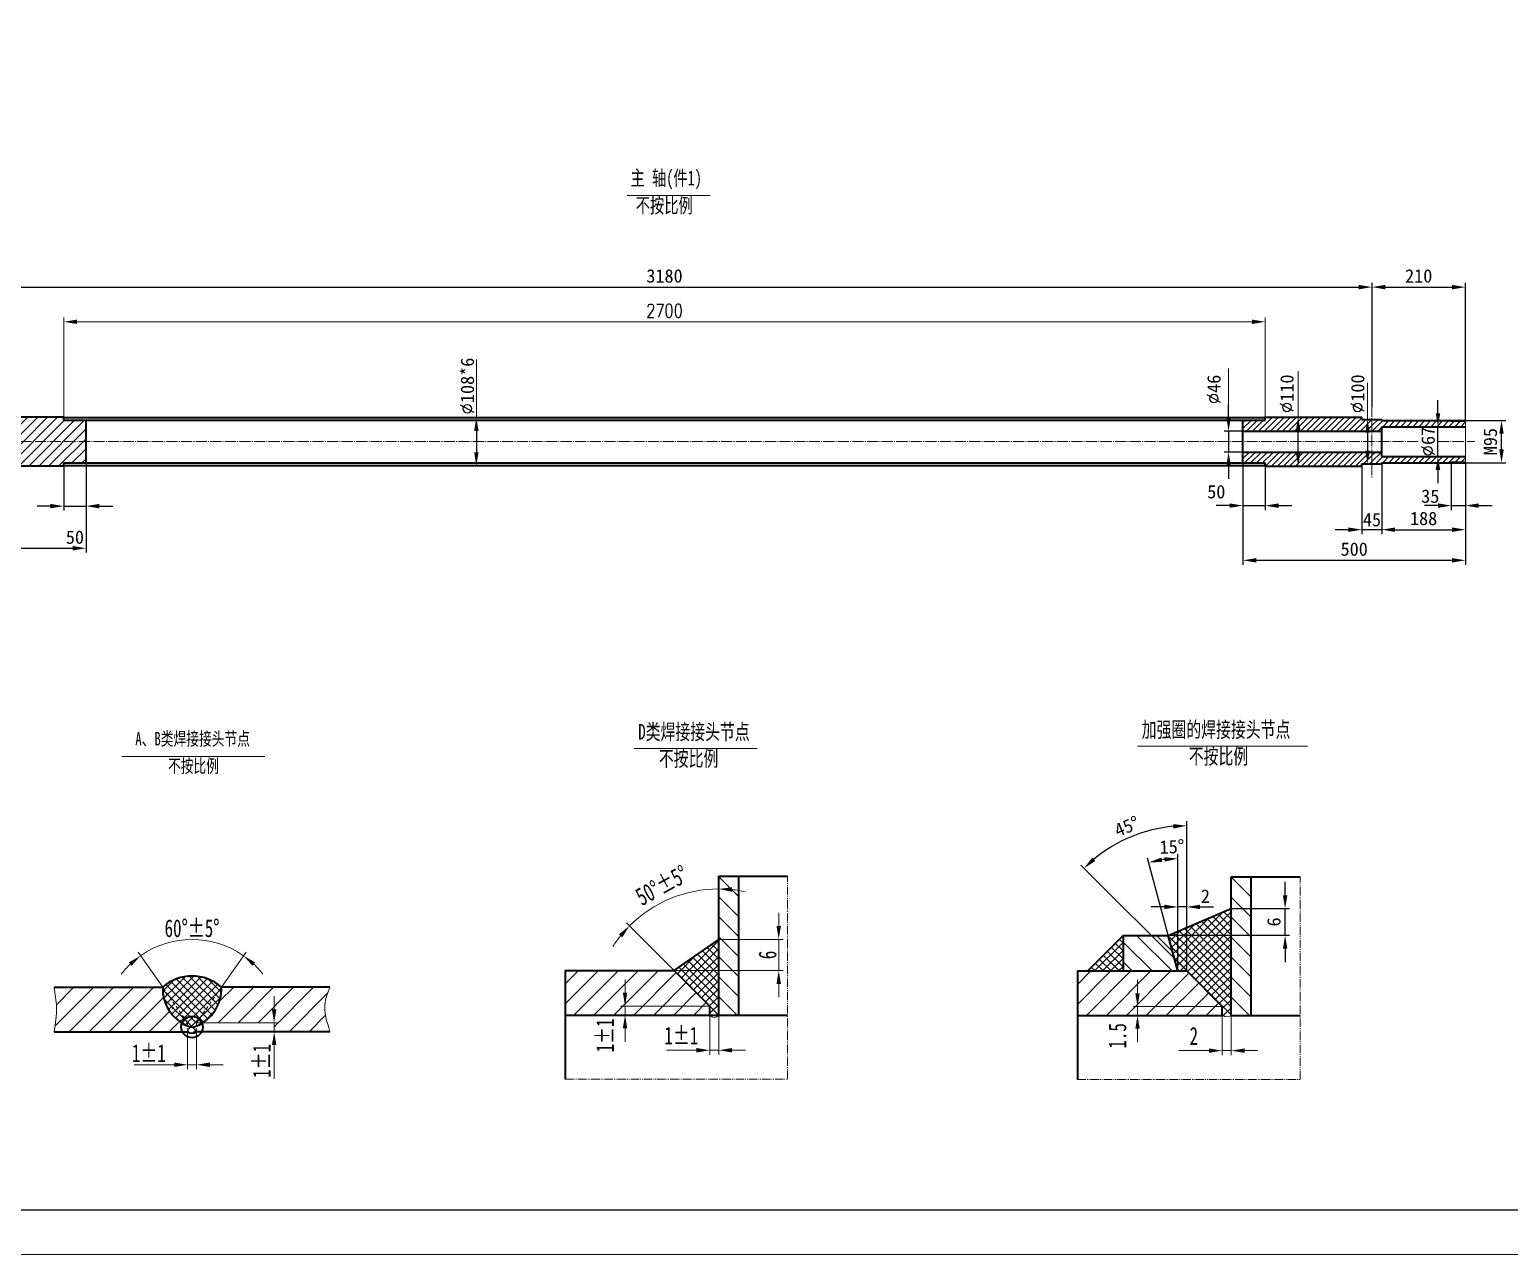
# Model space of a CAD drawing. Extents: x -29228 to 3578, y -1551 to 5346.
# Drawn here: x -27282 to -23956, y -594 to 2158 of the extents above; entities that cross this region are included whole.
import ezdxf

# ---------------------------------------------------------------- set-up
doc = ezdxf.new("R2010")
doc.units = 0
doc.header["$LTSCALE"] = 10
doc.header["$PDMODE"] = 1
for name, pattern in [('JXX-L', [2.95, 1.9, -0.25, 0.15, -0.25, 0.15, -0.25]), ('XX-L', [1.25, 0.75, -0.5]), ('ZXX-L', [3.28, 2.5, -0.3, 0.18, -0.3])]:
    doc.linetypes.add(name, pattern=pattern)
doc.layers.get('Defpoints').update_dxf_attribs({"linetype": 'CONTINUOUS'})
doc.layers.add('5剖面线层', color=2, linetype='CONTINUOUS')
for name, color, linetype, lineweight in [('A 粗实线', 1, 'CONTINUOUS', 40), ('B 细实线', 7, 'CONTINUOUS', 18), ('C 文 字', 2, 'CONTINUOUS', 20), ('E 长中心线', 3, 'ZXX-L', 18), ('G 长虚线', 6, 'XX-L', 20), ('I 长双点线', 3, 'JXX-L', 18), ('J 标注尺寸', 2, 'CONTINUOUS', 18)]:
    doc.layers.add(name, color=color, linetype=linetype, lineweight=lineweight)
doc.styles.get("Standard").update_dxf_attribs({"font": 'SIMFANG.TTF'})
doc.styles.add('style2', font='SIMFANG.TTF', dxfattribs={"width": 0.7})
doc.styles.add('TH_GBDIM', font='romans.shx', dxfattribs={"width": 0.8, "bigfont": 'gbcbig.shx'})
doc.styles.add('标题中文', font='SIMFANG.TTF', dxfattribs={"width": 0.7})
doc.dimstyles.new('通用标注4.0', dxfattribs={"dimscale": 10, "dimtxt": 3, "dimasz": 3, "dimexe": 1, "dimexo": 0, "dimgap": 1, "dimtad": 1, "dimdec": 0, "dimzin": 0, "dimdsep": 46, "dimtxsty": 'Standard', "dimcen": 0, "dimadec": 0, "dimazin": 0, "dimtfac": 0.375, "dimtdec": 0, "dimtmove": 2, "dimatfit": 3, "dimfxl": 0, "dimtzin": 0, "dimarcsym": 0})
pattern_1 = [(45, (389.445, -1974.408), (-6.735192, 6.735192), [])]

# ---------------------------------------------------------------- blocks, each defined once
blk = doc.blocks.new('*D85')
at = {"layer": 'Defpoints', "color": 0}
for p in [(-24765.7, 358.1), (-24681.2, 140.5), (-24681.2, 42.9), (-24681.2, 42.9), (-24601.2, -37.1)]:
    blk.add_point(p, dxfattribs=at)
at = {"layer": 'J 标注尺寸', "color": 0, "lineweight": -2}
for p, q in [((-24681.2, 140.5), (-24681.2, 379.2)), ((-24681.2, 42.9), (-24919, 280.7))]:
    blk.add_line(p, q, dxfattribs=at)
blk.add_arc((-24681.2, 42.9), 326.3, 95.2691, 129.7309, dxfattribs=at)
at = {"layer": 'J 标注尺寸', "color": 0}
for points in [[(-24711.4, 372.8), (-24711, 362.8), (-24681.2, 369.2)], [(-24886.4, 290.1), (-24893.2, 297.5), (-24912, 273.6)]]:
    blk.add_solid(points, dxfattribs=at)
at = {"layer": 'J 标注尺寸', "color": 0, "insert": (-24815.7, 367.5), "char_height": 30, "attachment_point": 5, "rotation": 22.5}
blk.add_mtext('45°', dxfattribs=at)
blk = doc.blocks.new('*D84')
at = {"layer": 'Defpoints', "color": 0}
for p in [(-24581.2, 182.9), (-24460.1, 182.9), (-24722.7, 122.9)]:
    blk.add_point(p, dxfattribs=at)
at = {"layer": 'J 标注尺寸', "color": 0, "lineweight": -2}
for p, q in [((-24460.1, 212.9), (-24460.1, 242.9)), ((-24581.2, 182.9), (-24450.1, 182.9)), ((-24460.1, 122.9), (-24460.1, 182.9)), ((-24722.7, 122.9), (-24450.1, 122.9)), ((-24460.1, 92.9), (-24460.1, 62.9))]:
    blk.add_line(p, q, dxfattribs=at)
at = {"layer": 'J 标注尺寸', "color": 0}
for points in [[(-24465.1, 212.9), (-24455.1, 212.9), (-24460.1, 182.9)], [(-24465.1, 92.9), (-24455.1, 92.9), (-24460.1, 122.9)]]:
    blk.add_solid(points, dxfattribs=at)
at = {"layer": 'J 标注尺寸', "color": 0, "insert": (-24485.1, 152.9), "char_height": 30, "attachment_point": 5, "rotation": 90}
blk.add_mtext('6', dxfattribs=at)
blk = doc.blocks.new('*D83')
at = {"layer": 'Defpoints', "color": 0}
for p in [(-24745.1, 291.5), (-24722.7, 122.9), (-24701.2, 132), (-24701.2, 42.9), (-24701.2, 42.9)]:
    blk.add_point(p, dxfattribs=at)
at = {"layer": 'J 标注尺寸', "color": 0, "lineweight": -2}
for p, q in [((-24701.2, 132), (-24701.2, 305.3)), ((-24722.7, 122.9), (-24769.1, 296.3))]:
    blk.add_line(p, q, dxfattribs=at)
blk.add_arc((-24701.2, 42.9), 252.4, 96.8137, 98.1863, dxfattribs=at)
at = {"layer": 'J 标注尺寸', "color": 0}
for points in [[(-24736.2, 287.8), (-24738.2, 297.6), (-24766.6, 286.7)], [(-24731.5, 298.5), (-24730.9, 288.5), (-24701.2, 295.3)]]:
    blk.add_solid(points, dxfattribs=at)
at = {"layer": 'J 标注尺寸', "color": 0, "insert": (-24714.2, 321.8), "char_height": 30, "attachment_point": 5, "rotation": 2.6704}
blk.add_mtext('15°', dxfattribs=at)
blk = doc.blocks.new('*D82')
at = {"layer": 'Defpoints', "color": 0}
for p in [(-24701.2, 186.7), (-24701.2, 42.9), (-24681.2, 42.9)]:
    blk.add_point(p, dxfattribs=at)
at = {"layer": 'J 标注尺寸', "color": 0, "lineweight": -2}
for p, q in [((-24731.2, 186.7), (-24761.2, 186.7)), ((-24701.2, 42.9), (-24701.2, 196.7)), ((-24681.2, 186.7), (-24701.2, 186.7)), ((-24681.2, 42.9), (-24681.2, 196.7)), ((-24651.2, 186.7), (-24621.2, 186.7))]:
    blk.add_line(p, q, dxfattribs=at)
at = {"layer": 'J 标注尺寸', "color": 0}
for points in [[(-24731.2, 191.7), (-24731.2, 181.7), (-24701.2, 186.7)], [(-24651.2, 191.7), (-24651.2, 181.7), (-24681.2, 186.7)]]:
    blk.add_solid(points, dxfattribs=at)
at = {"layer": 'J 标注尺寸', "color": 0, "insert": (-24639.1, 210.9), "char_height": 30, "attachment_point": 5}
blk.add_mtext('2', dxfattribs=at)
blk = doc.blocks.new('*D106')
at = {"layer": 'C 文 字', "color": 0, "lineweight": -2}
for p, q in [((-27444.8, 1298.5), (-27444.8, 1589.3)), ((-27414.8, 1579.3), (-24294.8, 1579.3)), ((-24264.8, 1310.3), (-24264.8, 1589.3))]:
    blk.add_line(p, q, dxfattribs=at)
at = {"layer": 'C 文 字', "color": 0}
for points in [[(-27414.8, 1584.3), (-27414.8, 1574.3), (-27444.8, 1579.3)], [(-24294.8, 1584.3), (-24294.8, 1574.3), (-24264.8, 1579.3)]]:
    blk.add_solid(points, dxfattribs=at)
at = {"layer": 'Defpoints', "color": 0}
for p in [(-24264.8, 1579.3), (-27444.8, 1298.5), (-24264.8, 1310.3)]:
    blk.add_point(p, dxfattribs=at)
at = {"layer": 'C 文 字', "color": 0, "insert": (-25854.8, 1604.3), "char_height": 30, "attachment_point": 5}
blk.add_mtext('3180', dxfattribs=at)
blk = doc.blocks.new('*D108')
at = {"layer": 'C 文 字', "color": 0, "lineweight": -2}
for p, q in [((-26304.3, 1286.2), (-26267.6, 1286.2)), ((-26277.6, 1256.2), (-26277.6, 1208.2)), ((-26304.3, 1178.2), (-26267.6, 1178.2))]:
    blk.add_line(p, q, dxfattribs=at)
at = {"layer": 'C 文 字', "color": 0}
for points in [[(-26282.6, 1256.2), (-26272.6, 1256.2), (-26277.6, 1286.2)], [(-26282.6, 1208.2), (-26272.6, 1208.2), (-26277.6, 1178.2)]]:
    blk.add_solid(points, dxfattribs=at)
at = {"layer": 'Defpoints', "color": 0}
for p in [(-26304.3, 1286.2), (-26304.3, 1178.2), (-26277.6, 1178.2)]:
    blk.add_point(p, dxfattribs=at)
at = {"layer": 'C 文 字', "color": 0, "insert": (-26297.6, 1357), "char_height": 30, "attachment_point": 5, "rotation": 90}
blk.add_mtext('{\\Ftxt.shx;%%c}108*6', dxfattribs=at)
blk = doc.blocks.new('*D109')
at = {"layer": 'C 文 字', "color": 0, "lineweight": -2}
for p, q in [((-24554.8, 1184.2), (-24554.8, 955.5)), ((-24054.8, 1184.7), (-24054.8, 955.5)), ((-24524.8, 965.5), (-24084.8, 965.5))]:
    blk.add_line(p, q, dxfattribs=at)
at = {"layer": 'C 文 字', "color": 0}
for points in [[(-24524.8, 970.5), (-24524.8, 960.5), (-24554.8, 965.5)], [(-24084.8, 970.5), (-24084.8, 960.5), (-24054.8, 965.5)]]:
    blk.add_solid(points, dxfattribs=at)
at = {"layer": 'Defpoints', "color": 0}
for p in [(-24554.8, 1184.2), (-24054.8, 1184.7), (-24054.8, 965.5)]:
    blk.add_point(p, dxfattribs=at)
at = {"layer": 'C 文 字', "color": 0, "insert": (-24304.8, 990.5), "char_height": 30, "attachment_point": 5}
blk.add_mtext('500', dxfattribs=at)
blk = doc.blocks.new('*D105')
at = {"layer": 'C 文 字', "color": 0, "lineweight": -2}
for p, q in [((-24264.8, 1392.1), (-24264.8, 1589.3)), ((-24234.8, 1579.3), (-24084.8, 1579.3)), ((-24054.8, 1279.7), (-24054.8, 1589.3))]:
    blk.add_line(p, q, dxfattribs=at)
at = {"layer": 'C 文 字', "color": 0}
for points in [[(-24234.8, 1584.3), (-24234.8, 1574.3), (-24264.8, 1579.3)], [(-24084.8, 1584.3), (-24084.8, 1574.3), (-24054.8, 1579.3)]]:
    blk.add_solid(points, dxfattribs=at)
at = {"layer": 'Defpoints', "color": 0}
for p in [(-24054.8, 1579.3), (-24264.8, 1392.1), (-24054.8, 1279.7)]:
    blk.add_point(p, dxfattribs=at)
at = {"layer": 'C 文 字', "color": 0, "insert": (-24159.8, 1604.3), "char_height": 30, "attachment_point": 5}
blk.add_mtext('210', dxfattribs=at)
blk = doc.blocks.new('*D110')
at = {"layer": 'C 文 字', "color": 0, "lineweight": -2}
for p, q in [((-24242.8, 1182.2), (-24242.8, 1024.3)), ((-24054.8, 1166.1), (-24054.8, 1024.3)), ((-24212.8, 1034.3), (-24084.8, 1034.3))]:
    blk.add_line(p, q, dxfattribs=at)
at = {"layer": 'C 文 字', "color": 0}
for points in [[(-24212.8, 1039.3), (-24212.8, 1029.3), (-24242.8, 1034.3)], [(-24084.8, 1039.3), (-24084.8, 1029.3), (-24054.8, 1034.3)]]:
    blk.add_solid(points, dxfattribs=at)
at = {"layer": 'Defpoints', "color": 0}
for p in [(-24242.8, 1182.2), (-24054.8, 1166.1), (-24054.8, 1034.3)]:
    blk.add_point(p, dxfattribs=at)
at = {"layer": 'C 文 字', "color": 0, "insert": (-24148.8, 1059.3), "char_height": 30, "attachment_point": 5}
blk.add_mtext('188', dxfattribs=at)
blk = doc.blocks.new('*D111')
at = {"layer": 'C 文 字', "color": 0, "lineweight": -2}
for p, q in [((-24554.8, 1165.2), (-24554.8, 1078.4)), ((-24504.8, 1177.2), (-24504.8, 1078.4)), ((-24584.8, 1088.4), (-24614.8, 1088.4)), ((-24554.8, 1088.4), (-24504.8, 1088.4)), ((-24474.8, 1088.4), (-24444.8, 1088.4))]:
    blk.add_line(p, q, dxfattribs=at)
at = {"layer": 'C 文 字', "color": 0}
for points in [[(-24584.8, 1093.4), (-24584.8, 1083.4), (-24554.8, 1088.4)], [(-24474.8, 1093.4), (-24474.8, 1083.4), (-24504.8, 1088.4)]]:
    blk.add_solid(points, dxfattribs=at)
at = {"layer": 'Defpoints', "color": 0}
for p in [(-24554.8, 1165.2), (-24504.8, 1177.2), (-24504.8, 1088.4)]:
    blk.add_point(p, dxfattribs=at)
at = {"layer": 'C 文 字', "color": 0, "insert": (-24614.7, 1119.4), "char_height": 30, "attachment_point": 5}
blk.add_mtext('50', dxfattribs=at)
blk = doc.blocks.new('*D112')
at = {"layer": 'C 文 字', "color": 0, "lineweight": -2}
for p, q in [((-24287.8, 1177.2), (-24287.8, 1024.3)), ((-24242.8, 1102.4), (-24242.8, 1024.3)), ((-24317.8, 1034.3), (-24347.8, 1034.3)), ((-24242.8, 1034.3), (-24287.8, 1034.3)), ((-24212.8, 1034.3), (-24182.8, 1034.3))]:
    blk.add_line(p, q, dxfattribs=at)
at = {"layer": 'C 文 字', "color": 0}
for points in [[(-24317.8, 1039.3), (-24317.8, 1029.3), (-24287.8, 1034.3)], [(-24212.8, 1039.3), (-24212.8, 1029.3), (-24242.8, 1034.3)]]:
    blk.add_solid(points, dxfattribs=at)
at = {"layer": 'Defpoints', "color": 0}
for p in [(-24287.8, 1177.2), (-24242.8, 1102.4), (-24287.8, 1034.3)]:
    blk.add_point(p, dxfattribs=at)
at = {"layer": 'C 文 字', "color": 0, "insert": (-24264.8, 1056.6), "char_height": 30, "attachment_point": 5}
blk.add_mtext('45', dxfattribs=at)
blk = doc.blocks.new('*D113')
at = {"layer": 'C 文 字', "color": 0, "lineweight": -2}
for p, q in [((-24054.8, 1279.7), (-23963.7, 1279.7)), ((-23973.7, 1214.7), (-23973.7, 1249.7)), ((-24054.8, 1184.7), (-23963.7, 1184.7))]:
    blk.add_line(p, q, dxfattribs=at)
at = {"layer": 'C 文 字', "color": 0}
for points in [[(-23978.7, 1249.7), (-23968.7, 1249.7), (-23973.7, 1279.7)], [(-23978.7, 1214.7), (-23968.7, 1214.7), (-23973.7, 1184.7)]]:
    blk.add_solid(points, dxfattribs=at)
at = {"layer": 'Defpoints', "color": 0}
for p in [(-24054.8, 1279.7), (-23973.7, 1279.7), (-24054.8, 1184.7)]:
    blk.add_point(p, dxfattribs=at)
at = {"layer": 'C 文 字', "color": 0, "insert": (-23998.7, 1232.2), "char_height": 30, "attachment_point": 5, "rotation": 90}
blk.add_mtext('M95', dxfattribs=at)
blk = doc.blocks.new('*D114')
at = {"layer": 'C 文 字', "color": 0, "lineweight": -2}
for p, q in [((-24086.6, 1184.7), (-24086.6, 1078.4)), ((-24054.8, 1184.7), (-24054.8, 1078.4)), ((-24116.6, 1088.4), (-24146.6, 1088.4)), ((-24086.6, 1088.4), (-24054.8, 1088.4)), ((-24024.8, 1088.4), (-23994.8, 1088.4))]:
    blk.add_line(p, q, dxfattribs=at)
at = {"layer": 'C 文 字', "color": 0}
for points in [[(-24116.6, 1093.4), (-24116.6, 1083.4), (-24086.6, 1088.4)], [(-24024.8, 1093.4), (-24024.8, 1083.4), (-24054.8, 1088.4)]]:
    blk.add_solid(points, dxfattribs=at)
at = {"layer": 'Defpoints', "color": 0}
for p in [(-24086.6, 1184.7), (-24054.8, 1184.7), (-24054.8, 1088.4)]:
    blk.add_point(p, dxfattribs=at)
at = {"layer": 'C 文 字', "color": 0, "insert": (-24133.8, 1109.4), "char_height": 30, "attachment_point": 5}
blk.add_mtext('35', dxfattribs=at)
blk = doc.blocks.new('*D118')
at = {"layer": 'C 文 字', "color": 0, "lineweight": -2}
for p, q in [((-24116.5, 1295.7), (-24116.5, 1325.7)), ((-24105.9, 1265.7), (-24126.5, 1265.7)), ((-24116.5, 1198.7), (-24116.5, 1265.7)), ((-24105.6, 1198.7), (-24126.5, 1198.7)), ((-24116.5, 1168.7), (-24116.5, 1138.7))]:
    blk.add_line(p, q, dxfattribs=at)
at = {"layer": 'C 文 字', "color": 0}
for points in [[(-24121.5, 1295.7), (-24111.5, 1295.7), (-24116.5, 1265.7)], [(-24121.5, 1168.7), (-24111.5, 1168.7), (-24116.5, 1198.7)]]:
    blk.add_solid(points, dxfattribs=at)
at = {"layer": 'Defpoints', "color": 0}
for p in [(-24116.5, 1265.7), (-24105.9, 1265.7), (-24105.6, 1198.7)]:
    blk.add_point(p, dxfattribs=at)
at = {"layer": 'C 文 字', "color": 0, "insert": (-24138.6, 1232.2), "char_height": 30, "attachment_point": 5, "rotation": 90}
blk.add_mtext('{\\Ftxt.shx;%%c}67', dxfattribs=at)
blk = doc.blocks.new('*D119')
at = {"layer": 'C 文 字', "color": 0, "lineweight": -2}
for p, q in [((-24587.1, 1285.7), (-24587.1, 1315.7)), ((-24554.8, 1255.7), (-24597.1, 1255.7)), ((-24587.1, 1255.7), (-24587.1, 1208.7)), ((-24553.6, 1208.7), (-24597.1, 1208.7)), ((-24587.1, 1178.7), (-24587.1, 1148.7))]:
    blk.add_line(p, q, dxfattribs=at)
at = {"layer": 'C 文 字', "color": 0}
for points in [[(-24592.1, 1285.7), (-24582.1, 1285.7), (-24587.1, 1255.7)], [(-24592.1, 1178.7), (-24582.1, 1178.7), (-24587.1, 1208.7)]]:
    blk.add_solid(points, dxfattribs=at)
at = {"layer": 'Defpoints', "color": 0}
for p in [(-24554.8, 1255.7), (-24587.1, 1208.7), (-24553.6, 1208.7)]:
    blk.add_point(p, dxfattribs=at)
at = {"layer": 'C 文 字', "color": 0, "insert": (-24619.9, 1349.2), "char_height": 30, "attachment_point": 5, "rotation": 90}
blk.add_mtext('{\\Ftxt.shx;%%c}46', dxfattribs=at)
blk = doc.blocks.new('*D120')
at = {"layer": 'C 文 字', "color": 0, "lineweight": -2}
for p, q in [((-27154.8, 1193.8), (-27154.8, 982.7)), ((-27736.8, 1137.3), (-27736.8, 982.7)), ((-27706.8, 992.7), (-27184.8, 992.7))]:
    blk.add_line(p, q, dxfattribs=at)
at = {"layer": 'C 文 字', "color": 0}
for points in [[(-27706.8, 997.7), (-27706.8, 987.7), (-27736.8, 992.7)], [(-27184.8, 997.7), (-27184.8, 987.7), (-27154.8, 992.7)]]:
    blk.add_solid(points, dxfattribs=at)
at = {"layer": 'Defpoints', "color": 0}
for p in [(-27154.8, 1193.8), (-27736.8, 1137.3), (-27154.8, 992.7)]:
    blk.add_point(p, dxfattribs=at)
at = {"layer": 'C 文 字', "color": 0, "insert": (-27445.8, 1017.7), "char_height": 30, "attachment_point": 5}
blk.add_mtext('582', dxfattribs=at)
blk = doc.blocks.new('*D121')
at = {"layer": 'C 文 字', "color": 0, "lineweight": -2}
for p, q in [((-27204.8, 1177.2), (-27204.8, 1077.3)), ((-27154.8, 1178.2), (-27154.8, 1077.3)), ((-27234.8, 1087.3), (-27264.8, 1087.3)), ((-27204.8, 1087.3), (-27154.8, 1087.3)), ((-27124.8, 1087.3), (-27094.8, 1087.3))]:
    blk.add_line(p, q, dxfattribs=at)
at = {"layer": 'C 文 字', "color": 0}
for points in [[(-27234.8, 1092.3), (-27234.8, 1082.3), (-27204.8, 1087.3)], [(-27124.8, 1092.3), (-27124.8, 1082.3), (-27154.8, 1087.3)]]:
    blk.add_solid(points, dxfattribs=at)
at = {"layer": 'Defpoints', "color": 0}
for p in [(-27204.8, 1177.2), (-27154.8, 1178.2), (-27154.8, 1087.3)]:
    blk.add_point(p, dxfattribs=at)
at = {"layer": 'C 文 字', "color": 0, "insert": (-27179.8, 1017.3), "char_height": 30, "attachment_point": 5}
blk.add_mtext('50', dxfattribs=at)
blk = doc.blocks.new('*D127')
at = {"layer": 'C 文 字', "color": 0, "lineweight": -2}
for p, q in [((-24278, 1282.2), (-24264.8, 1282.2)), ((-24274.8, 1252.2), (-24274.8, 1212.2)), ((-24278, 1182.2), (-24264.8, 1182.2))]:
    blk.add_line(p, q, dxfattribs=at)
at = {"layer": 'C 文 字', "color": 0}
for points in [[(-24279.8, 1252.2), (-24269.8, 1252.2), (-24274.8, 1282.2)], [(-24279.8, 1212.2), (-24269.8, 1212.2), (-24274.8, 1182.2)]]:
    blk.add_solid(points, dxfattribs=at)
at = {"layer": 'Defpoints', "color": 0}
for p in [(-24278, 1282.2), (-24278, 1182.2), (-24274.8, 1182.2)]:
    blk.add_point(p, dxfattribs=at)
at = {"layer": 'C 文 字', "color": 0, "insert": (-24296.8, 1339.7), "char_height": 30, "attachment_point": 5, "rotation": 90}
blk.add_mtext('{\\Ftxt.shx;%%c}100', dxfattribs=at)
blk = doc.blocks.new('*D128')
at = {"layer": 'C 文 字', "color": 0, "lineweight": -2}
for p, q in [((-24430.8, 1287.2), (-24440.8, 1287.2)), ((-24430.8, 1207.2), (-24430.8, 1257.2)), ((-24430.8, 1177.2), (-24440.8, 1177.2))]:
    blk.add_line(p, q, dxfattribs=at)
at = {"layer": 'C 文 字', "color": 0}
for points in [[(-24435.8, 1257.2), (-24425.8, 1257.2), (-24430.8, 1287.2)], [(-24435.8, 1207.2), (-24425.8, 1207.2), (-24430.8, 1177.2)]]:
    blk.add_solid(points, dxfattribs=at)
at = {"layer": 'Defpoints', "color": 0}
for p in [(-24430.8, 1287.2), (-24430.8, 1287.2), (-24430.8, 1177.2)]:
    blk.add_point(p, dxfattribs=at)
at = {"layer": 'C 文 字', "color": 0, "insert": (-24455.8, 1339.6), "char_height": 30, "attachment_point": 5, "rotation": 90}
blk.add_mtext('{\\Ftxt.shx;%%c}110', dxfattribs=at)
blk = doc.blocks.new('*D136')
at = {"layer": 'C 文 字', "color": 0}
for p, q in [((-27204.8, 1286.2), (-27204.8, 1511.4)), ((-27174.8, 1501.4), (-24534.8, 1501.4)), ((-24504.8, 1287.2), (-24504.8, 1511.4))]:
    blk.add_line(p, q, dxfattribs=at)
for points in [[(-27174.8, 1506.4), (-27174.8, 1496.4), (-27204.8, 1501.4)], [(-24534.8, 1506.4), (-24534.8, 1496.4), (-24504.8, 1501.4)]]:
    blk.add_solid(points, dxfattribs=at)
at = {"layer": 'Defpoints', "color": 0}
for p in [(-24504.8, 1501.4), (-27204.8, 1286.2), (-24504.8, 1287.2)]:
    blk.add_point(p, dxfattribs=at)
at = {"layer": 'C 文 字', "color": 0, "insert": (-25854.8, 1526.4), "char_height": 30, "attachment_point": 5, "style": 'TH_GBDIM'}
blk.add_mtext('2700', dxfattribs=at)

msp = doc.modelspace()

# ---------------------------------------------------------------- hatches: boundary and pattern name
at = {"layer": '5剖面线层'}
h = msp.add_hatch(dxfattribs=at)
h.set_pattern_fill('ANSI37', color=256, scale=4, style=0)
h.set_pattern_definition([(45, (-15609.128, -389.068), (-8.980256, 8.980256), []), (135, (-15609.128, -389.068), (-8.980256, -8.980256), [])])
h.paths.add_polyline_path([(-24581.23, 182.87), (-24681.23, 140.45), (-24681.23, 42.87), (-24601.23, -37.13), (-24601.23, -57.13, 0.3342702), (-24581.23, -57.13)])
h.paths.add_polyline_path([(-24681.23, 140.45), (-24701.23, 131.97), (-24701.23, 42.87), (-24681.23, 42.87)])
h.paths.add_polyline_path([(-24701.23, 131.97), (-24722.66, 122.87), (-24701.23, 42.87)])
h = msp.add_hatch(dxfattribs=at)
h.set_pattern_fill('ANSI37', color=256, scale=4, style=0)
h.set_pattern_definition([(45, (-15687.142, -385.665), (-8.980256, 8.980256), []), (135, (-15687.142, -385.665), (-8.980256, -8.980256), [])])
h.paths.add_polyline_path([(-25832.88, 43.75), (-25732.88, 43.75), (-25732.88, 113.77)])
h.paths.add_polyline_path([(-25752.88, -36.25), (-25752.88, -56.25), (-25732.88, -56.25), (-25732.88, 43.75), (-25832.88, 43.75)])
h = msp.add_hatch(dxfattribs=at)
h.set_pattern_fill('ANSI37', color=256, scale=4, angle=90, style=0)
h.set_pattern_definition([(135, (-15584.087, -6637.849), (-8.980256, -8.980256), []), (225, (-15584.087, -6637.849), (8.980256, -8.980256), [])])
h.paths.add_polyline_path([(-24824.19, 122.87), (-24904.19, 42.87), (-24824.19, 42.87)])
h = msp.add_hatch(dxfattribs=at)
h.set_pattern_fill('ANSI37', color=256, scale=4, style=0)
h.set_pattern_definition([(45, (-15647.413, -485.788), (-8.980256, 8.980256), []), (135, (-15647.413, -485.788), (-8.980256, -8.980256), [])])
h.paths.add_polyline_path([(-26850.5, 6.29, 0.381343), (-26982.53, 6.29), (-26932.55, -65.09, -0.3809008), (-26900.48, -65.09)])
h.paths.add_polyline_path([(-26982.53, 6.29, 0.2717432), (-26939.02, -74.45, -0.119623), (-26932.55, -65.09)])
h.paths.add_polyline_path([(-26850.5, 6.29), (-26900.48, -65.09, -0.1113079), (-26894.31, -73.71), (-26892.83, -73.71, 0.2676115)])
h.paths.add_polyline_path([(-26900.48, -65.09, 0.3809008), (-26932.55, -65.09), (-26926.51, -73.71), (-26926.51, -80.77, 0.2317377), (-26906.51, -80.77), (-26906.51, -73.71)])
h.paths.add_polyline_path([(-26932.55, -65.09, 0.119623), (-26939.02, -74.45, 0.0387142), (-26926.51, -80.77), (-26926.51, -73.71)])
h.paths.add_polyline_path([(-26900.48, -65.09), (-26906.51, -73.71), (-26894.31, -73.71, 0.1113079)])
h.paths.add_polyline_path([(-26906.51, -80.77, -0.2317377), (-26926.51, -80.77), (-26926.51, -93.71, 0.3478676), (-26906.51, -93.71)])
at = {"layer": 'C 文 字'}
h = msp.add_hatch(dxfattribs=at)
h.set_pattern_fill('ANSI31', color=256, scale=5, style=0)
h.set_pattern_definition([(45, (389.445, -1974.408), (-11.22532, 11.22532), [])])
edge = h.paths.add_edge_path()
edge.add_spline(control_points=[(-27386.94, 1287.24), (-27392.45, 1275.27), (-27400.7, 1257.31), (-27397.43, 1238.53), (-27396.02, 1232.24)], knot_values=[0, 0, 0, 0, 38.0179872, 57.0389323, 57.0389323, 57.0389323, 57.0389323], degree=3, periodic=0)
edge.add_line((-27396.02, 1232.24), (-27154.82, 1232.24))
edge.add_line((-27154.82, 1232.24), (-27154.82, 1280.24))
edge.add_line((-27154.82, 1280.24), (-27204.82, 1280.24))
edge.add_line((-27204.82, 1280.24), (-27204.82, 1287.24))
edge.add_line((-27204.82, 1287.24), (-27386.94, 1287.24))
edge = h.paths.add_edge_path()
edge.add_spline(control_points=[(-27396.02, 1232.24), (-27393.6, 1221.43), (-27387.87, 1202.79), (-27393.67, 1184.73), (-27396.08, 1177.24)], knot_values=[57.0389323, 57.0389323, 57.0389323, 57.0389323, 89.6997712, 112.8880241, 112.8880241, 112.8880241, 112.8880241], degree=3, periodic=0)
edge.add_line((-27396.08, 1177.24), (-27204.82, 1177.24))
edge.add_line((-27204.82, 1177.24), (-27204.82, 1184.24))
edge.add_line((-27204.82, 1184.24), (-27154.82, 1184.24))
edge.add_line((-27154.82, 1184.24), (-27154.82, 1232.24))
edge.add_line((-27154.82, 1232.24), (-27396.02, 1232.24))
h = msp.add_hatch(dxfattribs=at)
h.set_pattern_fill('ANSI31', color=256, scale=3, style=0)
h.set_pattern_definition(pattern_1)
h.paths.add_polyline_path([(-24287.82, 1287.24), (-24504.82, 1287.24), (-24504.82, 1280.24), (-24554.82, 1280.24), (-24554.82, 1255.74), (-24287.82, 1255.74)])
h.paths.add_polyline_path([(-24287.82, 1208.74), (-24554.82, 1208.74), (-24554.82, 1184.24), (-24504.82, 1184.24), (-24504.82, 1177.24), (-24287.82, 1177.24)])
h.paths.add_polyline_path([(-24242.82, 1282.24), (-24264.82, 1282.24), (-24264.82, 1255.74), (-24242.82, 1255.74)])
h.paths.add_polyline_path([(-24242.82, 1208.74), (-24264.82, 1208.74), (-24264.82, 1182.24), (-24242.82, 1182.24)])
h.paths.add_polyline_path([(-24054.82, 1198.74), (-24242.82, 1198.74), (-24242.82, 1184.74), (-24054.82, 1184.74)])
h.paths.add_polyline_path([(-24054.82, 1279.74), (-24242.82, 1279.74), (-24242.82, 1265.74), (-24054.82, 1265.74)])
h = msp.add_hatch(dxfattribs=at)
h.set_pattern_fill('ANSI31', color=256, scale=3, style=0)
h.set_pattern_definition(pattern_1)
h.paths.add_polyline_path([(-24287.82, 1282.24), (-24287.82, 1255.74), (-24264.82, 1255.74), (-24264.82, 1282.24)])
h.paths.add_polyline_path([(-24264.82, 1208.74), (-24287.82, 1208.74), (-24287.82, 1182.24), (-24264.82, 1182.24)])
at = {"layer": 'J 标注尺寸'}
h = msp.add_hatch(dxfattribs=at)
h.set_pattern_fill('ANSI31', color=256, scale=10, angle=90, style=0)
h.set_pattern_definition([(135, (-58181.545, -48119.438), (-22.45064, -22.45064), [])])
h.paths.add_polyline_path([(-25687.88, 255.51), (-25732.88, 255.51), (-25732.88, -56.25), (-25687.88, -56.25)])
h = msp.add_hatch(dxfattribs=at)
h.set_pattern_fill('ANSI31', color=256, scale=10, angle=90, style=0)
h.set_pattern_definition([(135, (-57029.894, -48120.316), (-22.45064, -22.45064), [])])
h.paths.add_polyline_path([(-24536.23, 254.64), (-24581.23, 254.64), (-24581.23, -57.13), (-24536.23, -57.13)])
h = msp.add_hatch(dxfattribs=at)
h.set_pattern_fill('ANSI31', color=256, scale=10, angle=90, style=0)
h.set_pattern_definition([(135, (-57822.42, -48120.316), (-22.45064, -22.45064), [])])
h.paths.add_polyline_path([(-24824.19, 122.87), (-24824.19, 42.87), (-24701.23, 42.87), (-24722.66, 122.87)])
h = msp.add_hatch(dxfattribs=at)
h.set_pattern_fill('ANSI31', color=256, scale=10, style=0)
h.set_pattern_definition([(45, (-58181.545, -48119.438), (-22.45064, 22.45064), [])])
h.paths.add_polyline_path([(-26078.24, 43.75), (-26078.24, -56.25), (-25943.41, -56.25), (-25943.41, -36.25), (-25752.88, -36.25), (-25832.88, 43.75)])
h.paths.add_polyline_path([(-25752.88, -56.25), (-25752.88, -36.25), (-25943.41, -36.25), (-25943.41, -56.25)])
h = msp.add_hatch(dxfattribs=at)
h.set_pattern_fill('ANSI31', color=256, scale=10, style=0)
h.set_pattern_definition([(45, (-57029.894, -48120.316), (-22.45064, 22.45064), [])])
h.paths.add_polyline_path([(-24926.59, 42.87), (-24926.59, -57.13), (-24791.76, -57.13), (-24791.76, -37.13), (-24601.23, -37.13), (-24681.23, 42.87)])
h.paths.add_polyline_path([(-24601.23, -57.13), (-24601.23, -37.13), (-24791.76, -37.13), (-24791.76, -57.13)], flags=17)
h = msp.add_hatch(dxfattribs=at)
h.set_pattern_fill('ANSI31', color=256, scale=10, style=0)
h.set_pattern_definition([(45, (-57454.586, -41267.01), (-22.45064, 22.45064), [])])
edge = h.paths.add_edge_path()
edge.add_arc((-26916.51, -83.09), 24.1, 180, 206.15294, ccw=False)
edge.add_arc((-26916.51, -83.09), 24.1, 158.98966, 180, ccw=False)
edge.add_arc((-26891.98, 3), 90.61, 177.91935, 238.72986, ccw=False)
edge.add_line((-26982.53, 6.29), (-27226.51, 6.29))
edge.add_spline(control_points=[(-27226.51, 6.29), (-27223.99, -8.78), (-27218.41, -42.05), (-27223.65, -75.44), (-27226.51, -93.71)], knot_values=[0, 0, 0, 0, 4.5530851, 10.0578484, 10.0578484, 10.0578484, 10.0578484], degree=3, periodic=0)
edge.add_line((-27226.51, -93.71), (-26938.15, -93.71))
edge = h.paths.add_edge_path()
edge.add_line((-26732.03, -73.71), (-26732.03, -93.71))
edge.add_line((-26732.03, -93.71), (-26722.03, -93.71))
edge.add_line((-26722.03, -93.71), (-26606.51, -93.71))
edge.add_spline(control_points=[(-26606.51, -93.71), (-26613.65, -71.29), (-26624.52, -37.12), (-26611.12, -4.81), (-26606.51, 6.29)], knot_values=[0, 0, 0, 0, 6.7375653, 10.2637627, 10.2637627, 10.2637627, 10.2637627], degree=3, periodic=0)
edge.add_line((-26606.51, 6.29), (-26850.5, 6.29))
edge.add_arc((-26941.05, 3), 90.61, -57.84713, 2.08065, ccw=False)
edge.add_line((-26892.83, -73.71), (-26732.03, -73.71))

# ---------------------------------------------------------------- linework, layer by layer
at = {"layer": 'A 粗实线'}
for p, q in [((-27204.82, 1287.24), (-27421.82, 1287.24)), ((-27204.82, 1280.24), (-27204.82, 1287.24)), ((-27204.82, 1286.24), (-24504.82, 1286.24)), ((-27204.82, 1280.24), (-24504.82, 1280.24)), ((-27154.82, 1184.24), (-27154.82, 1280.24)), ((-24554.82, 1184.24), (-24554.82, 1280.24)), ((-24504.82, 1280.24), (-24504.82, 1287.24)), ((-24504.82, 1287.24), (-24287.82, 1287.24)), ((-24287.82, 1282.24), (-24287.82, 1287.24)), ((-24287.82, 1282.24), (-24242.82, 1282.24)), ((-24242.82, 1279.74), (-24242.82, 1282.24)), ((-24242.82, 1279.74), (-24054.82, 1279.74)), ((-24242.82, 1232.24), (-24242.82, 1265.74)), ((-24242.82, 1265.74), (-24054.82, 1265.74)), ((-24086.62, 1279.74), (-24086.62, 1277.74)), ((-24554.82, 1255.74), (-24242.82, 1255.74)), ((-24242.82, 1198.74), (-24242.82, 1232.24)), ((-24554.82, 1208.74), (-24242.82, 1208.74)), ((-24242.82, 1198.74), (-24054.82, 1198.74)), ((-27204.82, 1177.24), (-27421.82, 1177.24)), ((-27204.82, 1184.24), (-26808.32, 1184.24)), ((-27204.82, 1177.24), (-27204.82, 1184.24)), ((-27204.82, 1178.24), (-26808.32, 1178.24)), ((-26808.32, 1184.24), (-24504.82, 1184.24)), ((-26808.32, 1178.24), (-24504.82, 1178.24)), ((-24504.82, 1177.24), (-24504.82, 1184.24)), ((-24504.82, 1177.24), (-24287.82, 1177.24)), ((-24287.82, 1177.24), (-24287.82, 1182.24)), ((-24287.82, 1182.24), (-24242.82, 1182.24)), ((-24242.82, 1184.74), (-24054.82, 1184.74)), ((-24242.82, 1182.24), (-24242.82, 1184.74)), ((-24086.62, 1184.74), (-24086.62, 1186.74)), ((-25732.88, -56.25), (-25732.88, 255.51)), ((-25732.88, 255.51), (-25578.24, 255.51)), ((-25687.88, -56.25), (-25687.88, 255.51)), ((-24581.23, -57.13), (-24581.23, 254.64)), ((-24581.23, 254.64), (-24426.59, 254.64)), ((-24536.23, -57.13), (-24536.23, 254.64)), ((-24722.66, 122.87), (-24581.23, 182.87)), ((-25832.88, 43.75), (-25732.88, 113.77)), ((-24824.19, 122.87), (-24903.68, 43.38)), ((-24824.19, 122.87), (-24722.66, 122.87)), ((-24824.19, 122.87), (-24824.19, 42.87)), ((-24701.23, 42.87), (-24722.66, 122.87)), ((-26078.24, 43.75), (-26078.24, -200.06)), ((-26078.24, 43.75), (-25832.88, 43.75)), ((-25752.88, -36.25), (-25832.88, 43.75)), ((-24926.59, 42.87), (-24926.59, -200.93)), ((-24926.59, 42.87), (-24681.23, 42.87)), ((-24601.23, -37.13), (-24681.23, 42.87)), ((-27226.51, 6.29), (-26982.53, 6.29)), ((-26606.51, 6.29), (-26850.5, 6.29)), ((-26078.24, -56.25), (-25732.88, -56.25)), ((-25752.88, -56.25), (-25752.88, -36.25)), ((-25732.88, -56.25), (-25578.24, -56.25)), ((-24926.59, -57.13), (-24601.23, -57.13)), ((-24601.23, -57.13), (-24601.23, -37.13)), ((-24581.23, -57.13), (-24426.59, -57.13)), ((-27226.51, -93.71), (-26926.51, -93.71)), ((-26606.51, -93.71), (-26906.51, -93.71))]:
    msp.add_line(p, q, dxfattribs=at)
at = {"layer": 'A 粗实线', "color": 5, "lineweight": 25}
msp.add_lwpolyline([(-28977.73, -494), (-20917.73, -494), (-20917.73, 5246), (-28977.73, 5246)], close=True, dxfattribs=at)
at = {"layer": 'A 粗实线'}
msp.add_circle((-26916.51, -83.09), 24.1, dxfattribs=at)
for centre, radius, start, end in [((-26891.98, 3), 90.61, 177.91935, 247.59808), ((-26916.51, -67.68), 99.15, 48.252, 131.748), ((-26941.05, 3), 90.61, 292.40192, 2.08065), ((-26916.51, -60.35), 22.73, 243.90542, 296.09458), ((-26916.51, -81.08), 16.11, 231.63774, 308.36226)]:
    msp.add_arc(centre, radius, start, end, dxfattribs=at)
at = {"layer": 'B 细实线'}
for p, q in [((-24086.62, 1277.74), (-24054.82, 1277.74)), ((-24086.62, 1186.74), (-24054.82, 1186.74))]:
    msp.add_line(p, q, dxfattribs=at)
msp.add_lwpolyline([(-29227.73, -594), (-20817.73, -594), (-20817.73, 5346), (-29227.73, 5346)], close=True, dxfattribs=at)
at = {"layer": 'C 文 字'}
for p, q in [((-26277.63, 1286.24), (-26277.63, 1416.37)), ((-24587.11, 1303.74), (-24587.11, 1396.3)), ((-24430.77, 1287.24), (-24430.77, 1390.25)), ((-24274.84, 1282.24), (-24274.84, 1363.97)), ((-24054.82, 1184.74), (-24054.82, 1279.74))]:
    msp.add_line(p, q, dxfattribs=at)
for centre, radius, start, end in [((-25742.88, -49.26), 12.2, 214.94724, 325.05276), ((-24591.23, -43.84), 16.63, 233.03351, 306.96649)]:
    msp.add_arc(centre, radius, start, end, dxfattribs=at)
at = {"layer": 'E 长中心线'}
for p, q in [((-24264.82, 1312.68), (-24264.82, 1151.8)), ((-27793.96, 1232.24), (-24159.1, 1232.24)), ((-24116.47, 1232.24), (-24033.68, 1232.24))]:
    msp.add_line(p, q, dxfattribs=at)
at = {"layer": 'G 长虚线'}
for p, q in [((-26926.51, -73.71), (-26982.53, 6.29)), ((-26906.51, -73.71), (-26850.5, 6.29)), ((-26926.51, -93.71), (-26926.51, -73.71)), ((-26906.51, -93.71), (-26906.51, -73.71))]:
    msp.add_line(p, q, dxfattribs=at)
at = {"layer": 'I 长双点线'}
for p, q in [((-25578.24, -200.06), (-25578.24, 255.51)), ((-24426.59, -200.93), (-24426.59, 254.64)), ((-26078.24, -200.06), (-25578.24, -200.06)), ((-24926.59, -200.93), (-24426.59, -200.93))]:
    msp.add_line(p, q, dxfattribs=at)
at = {"layer": 'J 标注尺寸'}
for p, q in [((-25938.92, 1785.08), (-25752.15, 1785.08)), ((-25923.28, 542.88), (-25646.3, 542.88)), ((-24791.85, 547.78), (-24409.87, 547.78)), ((-27074.62, 524.6), (-26753.29, 524.6)), ((-25732.88, 209.79), (-25732.88, 237.23)), ((-25598.07, 143.77), (-25598.07, 173.77)), ((-25832.88, 43.75), (-25940.4, 151.27)), ((-24681.23, 42.87), (-24681.23, 140.45)), ((-25732.88, 113.77), (-25588.07, 113.77)), ((-25598.07, 43.75), (-25598.07, 113.77)), ((-24701.23, 42.87), (-24701.23, 131.97)), ((-26982.53, 6.29), (-27037.89, 85.34)), ((-26850.5, 6.29), (-26795.14, 85.34)), ((-25832.88, 43.75), (-25588.07, 43.75)), ((-25943.41, -6.25), (-25943.41, 23.75)), ((-25598.07, 13.75), (-25598.07, -16.25)), ((-24791.76, -7.13), (-24791.76, 22.87)), ((-26732.03, -43.71), (-26732.03, -13.71)), ((-25752.88, -36.25), (-25953.41, -36.25)), ((-25752.88, -56.25), (-25953.41, -56.25)), ((-25943.41, -36.25), (-25943.41, -56.25)), ((-25752.88, -56.25), (-25752.88, -145.31)), ((-25732.88, -56.25), (-25732.88, -145.31)), ((-24601.23, -37.13), (-24801.76, -37.13)), ((-24601.23, -57.13), (-24801.76, -57.13)), ((-24791.76, -37.13), (-24791.76, -57.13)), ((-24601.23, -57.13), (-24601.23, -146.18)), ((-24581.23, -57.13), (-24581.23, -146.18)), ((-26926.51, -93.71), (-26926.51, -177.91)), ((-26906.51, -73.71), (-26722.03, -73.71)), ((-26906.51, -93.71), (-26906.51, -177.91)), ((-26906.51, -93.71), (-26722.03, -93.71)), ((-26732.03, -73.71), (-26732.03, -93.71)), ((-25943.41, -86.25), (-25943.41, -116.25)), ((-24791.76, -87.13), (-24791.76, -117.13)), ((-26732.03, -123.71), (-26732.03, -199.85)), ((-25782.88, -135.31), (-25850.24, -135.31)), ((-25732.88, -135.31), (-25752.88, -135.31)), ((-25702.88, -135.31), (-25672.88, -135.31)), ((-24631.23, -136.18), (-24698.59, -136.18)), ((-24581.23, -136.18), (-24601.23, -136.18)), ((-24551.23, -136.18), (-24521.23, -136.18)), ((-26956.51, -167.91), (-27046.92, -167.91)), ((-26906.51, -167.91), (-26926.51, -167.91)), ((-26876.51, -167.91), (-26846.51, -167.91))]:
    msp.add_line(p, q, dxfattribs=at)
for centre, radius, start, end in [((-25732.88, -56.25), 283.48, 90, 135), ((-25732.88, -56.25), 283.48, 77.86737, 83.93369), ((-26916.51, -87.99), 201.6, 55, 125), ((-25732.88, -56.25), 283.48, 141.06631, 147.13263), ((-26916.51, -87.99), 201.6, 133.53393, 142.06786), ((-26916.51, -87.99), 201.6, 37.93214, 46.46607)]:
    msp.add_arc(centre, radius, start, end, dxfattribs=at)
for points in [[(-27226.51, 6.29), (-27221.15, -38.93), (-27226.51, -93.71)], [(-26606.51, 6.29), (-26617.46, -27.23), (-26606.51, -93.71)]]:
    msp.add_spline(points, degree=3, dxfattribs=at)
for points in [[(-25703.18, 220.65), (-25702.65, 230.64), (-25732.88, 227.23)], [(-25957.11, 125.24), (-25949.67, 118.55), (-25933.33, 144.2)], [(-25603.07, 143.77), (-25593.07, 143.77), (-25598.07, 113.77)], [(-27058.54, 62.03), (-27052.21, 54.29), (-27032.15, 77.15)], [(-26780.82, 54.29), (-26774.49, 62.03), (-26800.88, 77.15)], [(-25603.07, 13.75), (-25593.07, 13.75), (-25598.07, 43.75)], [(-25948.41, -6.25), (-25938.41, -6.25), (-25943.41, -36.25)], [(-24796.76, -7.13), (-24786.76, -7.13), (-24791.76, -37.13)], [(-26737.03, -43.71), (-26727.03, -43.71), (-26732.03, -73.71)], [(-25948.41, -86.25), (-25938.41, -86.25), (-25943.41, -56.25)], [(-24796.76, -87.13), (-24786.76, -87.13), (-24791.76, -57.13)], [(-26737.03, -123.71), (-26727.03, -123.71), (-26732.03, -93.71)], [(-25782.88, -130.31), (-25782.88, -140.31), (-25752.88, -135.31)], [(-25702.88, -130.31), (-25702.88, -140.31), (-25732.88, -135.31)], [(-24631.23, -131.18), (-24631.23, -141.18), (-24601.23, -136.18)], [(-24551.23, -131.18), (-24551.23, -141.18), (-24581.23, -136.18)], [(-26956.51, -162.91), (-26956.51, -172.91), (-26926.51, -167.91)], [(-26876.51, -162.91), (-26876.51, -172.91), (-26906.51, -167.91)]]:
    msp.add_solid(points, dxfattribs=at)

# ---------------------------------------------------------------- texts
at = {"layer": 'J 标注尺寸', "attachment_point": 1}
for s, insert, char_height, width, style in [('主 轴(件1)', (-25930.97, 1841.36), 33.6, 489.6, 'style2'), ('{\\f仿宋_GB2312|b0|i0|c134|p49;不按比例}', (-25919.51, 1779.69), 33.6, 489.6, 'style2'), ('D{\\f仿宋_GB2312|b0|i0|c134|p49;类焊接接头节点}', (-25913.79, 597.86), 35, 510, 'style2'), ('加强圈的焊接接头节点', (-24782.36, 602.76), 35, 510, 'style2'), ('A、B类焊接接头节点', (-27044.02, 579.63), 30, 621, '标题中文'), ('{\\f仿宋_GB2312|b0|i0|c134|p49;不按比例}', (-25867.42, 537.76), 35, 510, 'style2'), ('{\\f仿宋_GB2312|b0|i0|c134|p49;不按比例}', (-24676.56, 542.66), 35, 510, 'style2'), ('不按比例', (-26970.57, 518.48), 30, 621, '标题中文')]:
    msp.add_mtext(s, dxfattribs=dict(at, insert=insert, char_height=char_height, width=width, style=style))
at = {"layer": 'J 标注尺寸', "char_height": 40, "attachment_point": 5, "style": 'style2'}
for s, insert, rotation in [('{\\f仿宋_GB2312|b0|i0|c134|p49;50°±5°}', (-25860.79, 235.18), 28.51522), ('6', (-25623.07, 78.76), 90), ('{\\f仿宋_GB2312|b0|i0|c134|p49;1±1}', (-25988.41, -102.01), 90), ('{\\f仿宋_GB2312|b0|i0|c134|p49;1\\f仿宋_GB2312|b0|i0|c0|p49;.\\f仿宋_GB2312|b0|i0|c134|p49;5}', (-24836.76, -102.88), 90), ('{\\f仿宋_GB2312|b0|i0|c134|p49;1±1}', (-26760.07, -159.31), 90)]:
    msp.add_mtext(s, dxfattribs=dict(at, insert=insert, rotation=rotation))
for s, insert in [('60°±5°', (-26916.51, 138.61)), ('{\\f仿宋_GB2312|b0|i0|c134|p49;1±1}', (-25816.95, -102.37)), ('{\\f仿宋_GB2312|b0|i0|c134|p49;2}', (-24665.3, -103.24)), ('{\\f仿宋_GB2312|b0|i0|c134|p49;1±1}', (-27013.67, -141.85))]:
    msp.add_mtext(s, dxfattribs=dict(at, insert=insert))

# ---------------------------------------------------------------- dimensions: what is measured, and where the dimension line sits
at = {"layer": 'C 文 字'}
for base, p1, p2, picture, middle in [((-24264.82, 1579.34), (-27444.82, 1298.54), (-24264.82, 1310.32), '*D106', (-25854.82, 1604.34)), ((-24054.82, 1579.34), (-24264.82, 1392.06), (-24054.82, 1279.74), '*D105', (-24159.82, 1604.34)), ((-27154.82, 992.72), (-27736.82, 1137.33), (-27154.82, 1193.8), '*D120', (-27445.82, 1017.72)), ((-27154.82, 1087.31), (-27204.82, 1177.24), (-27154.82, 1178.24), '*D121', (-27179.82, 1017.31)), ((-24054.82, 965.45), (-24554.82, 1184.24), (-24054.82, 1184.74), '*D109', (-24304.82, 990.45)), ((-24054.82, 1034.3), (-24242.82, 1182.24), (-24054.82, 1166.13), '*D110', (-24148.82, 1059.3))]:
    dim = msp.add_linear_dim(base=base, p1=p1, p2=p2, dimstyle='通用标注4.0', dxfattribs=at)
    dim.commit()
    dim.dimension.update_dxf_attribs({"geometry": picture, "text_midpoint": middle})
dim = msp.add_linear_dim(base=(-24504.82, 1501.44), p1=(-27204.82, 1286.24), p2=(-24504.82, 1287.24), dimstyle='通用标注4.0', override={"dimtxsty": 'TH_GBDIM', "dimlwd": 65535, "dimlwe": 65535}, dxfattribs=at)
dim.commit()
dim.dimension.update_dxf_attribs({"geometry": '*D136', "text_midpoint": (-25854.82, 1526.44)})
for base, p1, p2, text, picture, middle in [((-26277.63, 1178.24), (-26304.28, 1286.24), (-26304.28, 1178.24), '{\\Ftxt.shx;%%c}<>*6', '*D108', (-26297.57, 1356.97)), ((-24587.11, 1208.74), (-24554.82, 1255.74), (-24553.57, 1208.74), '{\\Ftxt.shx;%%c}46', '*D119', (-24619.88, 1349.22)), ((-24430.77, 1287.24), (-24430.77, 1177.24), (-24430.77, 1287.24), '{\\Ftxt.shx;%%c}<>', '*D128', (-24455.77, 1339.64)), ((-24274.84, 1182.24), (-24278.02, 1282.24), (-24278.02, 1182.24), '{\\Ftxt.shx;%%c}<>', '*D127', (-24296.79, 1339.71)), ((-24116.47, 1265.74), (-24105.58, 1198.74), (-24105.93, 1265.74), '{\\Ftxt.shx;%%c}<>', '*D118', (-24138.64, 1232.24))]:
    dim = msp.add_linear_dim(base=base, p1=p1, p2=p2, angle=90, text=text, dimstyle='通用标注4.0', dxfattribs=at)
    dim.commit()
    dim.dimension.update_dxf_attribs({"geometry": picture, "text_midpoint": middle, "dimtype": 160})
dim = msp.add_linear_dim(base=(-23973.67, 1279.74), p1=(-24054.82, 1184.74), p2=(-24054.82, 1279.74), angle=90, text='M<>', dimstyle='通用标注4.0', dxfattribs=at)
dim.commit()
dim.dimension.update_dxf_attribs({"geometry": '*D113', "text_midpoint": (-23998.67, 1232.24)})
for base, p1, p2, picture, middle in [((-24504.82, 1088.35), (-24554.82, 1165.23), (-24504.82, 1177.24), '*D111', (-24614.66, 1119.43)), ((-24287.82, 1034.3), (-24242.82, 1102.41), (-24287.82, 1177.24), '*D112', (-24264.83, 1056.65))]:
    dim = msp.add_linear_dim(base=base, p1=p1, p2=p2, dimstyle='通用标注4.0', dxfattribs=at)
    dim.commit()
    dim.dimension.update_dxf_attribs({"geometry": picture, "text_midpoint": middle, "dimtype": 160})
dim = msp.add_linear_dim(base=(-24054.82, 1088.35), p1=(-24086.62, 1184.74), p2=(-24054.82, 1184.74), text='35', dimstyle='通用标注4.0', dxfattribs=at)
dim.commit()
dim.dimension.update_dxf_attribs({"geometry": '*D114', "text_midpoint": (-24133.77, 1109.36), "dimtype": 160})
at = {"layer": 'J 标注尺寸'}
dim = msp.add_angular_dim_2l(base=(-24765.69, 358.09), line1=((-24681.23, 42.87), (-24681.23, 140.45)), line2=((-24601.23, -37.13), (-24681.23, 42.87)), dimstyle='通用标注4.0', dxfattribs=at)
dim.commit()
dim.dimension.update_dxf_attribs({"geometry": '*D85', "text_midpoint": (-24815.67, 367.46)})
dim = msp.add_angular_dim_2l(base=(-24745.06, 291.46), line1=((-24701.23, 42.87), (-24722.66, 122.87)), line2=((-24701.23, 42.87), (-24701.23, 131.97)), dimstyle='通用标注4.0', dxfattribs=at)
dim.commit()
dim.dimension.update_dxf_attribs({"geometry": '*D83', "text_midpoint": (-24714.23, 321.79), "dimtype": 162})
dim = msp.add_linear_dim(base=(-24460.09, 182.87), p1=(-24722.66, 122.87), p2=(-24581.23, 182.87), angle=90, text='6', dimstyle='通用标注4.0', dxfattribs=at)
dim.commit()
dim.dimension.update_dxf_attribs({"geometry": '*D84', "text_midpoint": (-24485.09, 152.87)})
dim = msp.add_linear_dim(base=(-24701.23, 186.68), p1=(-24681.23, 42.87), p2=(-24701.23, 42.87), text='2', dimstyle='通用标注4.0', dxfattribs=at)
dim.commit()
dim.dimension.update_dxf_attribs({"geometry": '*D82', "text_midpoint": (-24639.11, 210.92), "dimtype": 160})

doc.saveas('drawing.dxf')
